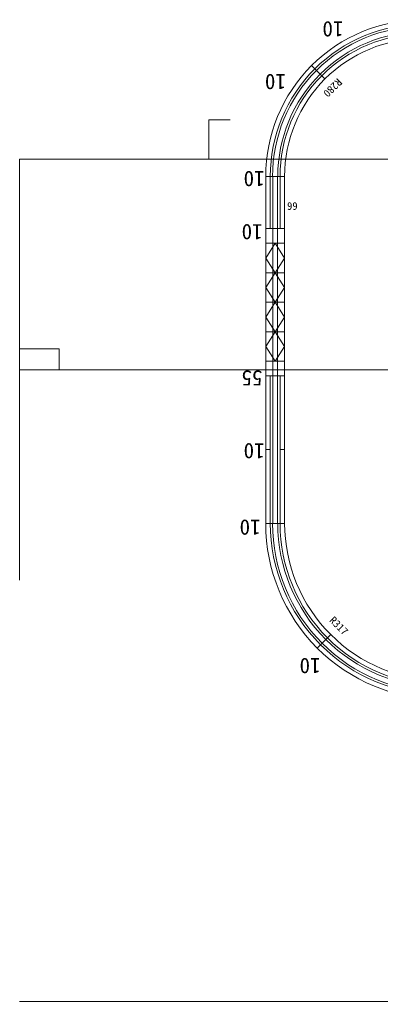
# Model space of a CAD drawing. Units: millimetres, scale not verified. Extents: x -3771 to 23555, y -4805 to 3321.
# Drawn here: x 19594 to 20280, y -4278 to -2413 of the extents above; entities that cross this region are included whole.
import ezdxf
from ezdxf.enums import TextEntityAlignment as Align

# ---------------------------------------------------------------- set-up
doc = ezdxf.new("R2010")
doc.units = ezdxf.units.MM
doc.header["$LTSCALE"] = 8
doc.layers.add('0-1', color=7, linetype='Continuous', lineweight=9)
doc.layers.add('0-7', color=6, linetype='Continuous', lineweight=9)
doc.styles.add('ＭＳ ゴシック', font='')
doc.styles.get('ＭＳ ゴシック').set_extended_font_data('MS Gothic')

msp = doc.modelspace()

# ---------------------------------------------------------------- linework, layer by layer
at = {"layer": '0-1'}
for p, q in [((20174.678, -2525.649), (20149.222, -2500.193)), ((20174.678, -2525.649), (20149.222, -2500.193)), ((20097.94, -2710.911), (20061.94, -2710.911)), ((20070.69, -2809.911), (20070.69, -2710.911)), ((20089.19, -2809.911), (20089.19, -2710.911)), ((20097.94, -2809.911), (20061.94, -2809.911)), ((20061.94, -3089.91), (20097.94, -3089.91)), ((20061.94, -3089.911), (20097.94, -3089.911)), ((20070.69, -3089.911), (20070.69, -3369.911)), ((20089.19, -3089.911), (20089.19, -3369.911)), ((20061.94, -3229.911), (20070.69, -3229.911)), ((20089.19, -3229.911), (20097.94, -3229.911)), ((20097.94, -3369.91), (20061.94, -3369.91)), ((20061.94, -3369.91), (20097.94, -3369.91)), ((20061.94, -3369.91), (20097.94, -3369.91)), ((20061.94, -3369.91), (20097.94, -3369.91)), ((20061.94, -3369.911), (20097.94, -3369.911)), ((20070.69, -3369.91), (20089.19, -3369.91)), ((20089.19, -3369.91), (20070.69, -3369.91)), ((20185.515, -3581.335), (20160.059, -3606.791)), ((20160.059, -3606.791), (20185.515, -3581.335))]:
    msp.add_line(p, q, dxfattribs=at)
at = {"layer": '0-1', "color": 3}
for p, q in [((20061.94, -2809.911), (20061.94, -2710.911)), ((20097.94, -2809.911), (20097.94, -2710.911)), ((20061.94, -3089.911), (20061.94, -3369.911)), ((20097.94, -3089.911), (20097.94, -3369.911))]:
    msp.add_line(p, q, dxfattribs=at)
at = {"layer": '0-1', "color": 2}
for p, q in [((20075.44, -2809.911), (20075.44, -2710.911)), ((20084.44, -2809.911), (20084.44, -2710.911)), ((20075.44, -2809.911), (20075.44, -3089.911)), ((20084.44, -2809.911), (20084.44, -3089.911)), ((20075.44, -3089.911), (20075.44, -3369.911)), ((20084.44, -3089.911), (20084.44, -3369.911))]:
    msp.add_line(p, q, dxfattribs=at)
at = {"layer": '0-1', "color": 4}
for p, q in [((20097.94, -2809.911), (20097.94, -3089.911)), ((20061.94, -2837.911), (20097.94, -2837.911)), ((20061.94, -2893.911), (20097.94, -2893.911)), ((20061.94, -2949.911), (20097.94, -2949.911)), ((20061.94, -3005.911), (20097.94, -3005.911)), ((20061.94, -3061.911), (20097.94, -3061.911)), ((20061.94, -3089.91), (20097.94, -3089.91)), ((20097.94, -3089.911), (20061.94, -3089.911)), ((20097.94, -3369.91), (20061.94, -3369.91))]:
    msp.add_line(p, q, dxfattribs=at)
at = {"layer": '0-1'}
msp.add_lwpolyline([(20061.94, -2809.912), (20097.939, -2809.912), (20061.939, -2809.912)], dxfattribs=at)
at = {"layer": '0-1', "color": 4}
msp.add_lwpolyline([(20061.94, -3089.911), (20061.94, -2809.911), (20097.94, -2809.911)], dxfattribs=at)
msp.add_lwpolyline([(20079.94, -2837.911), (20061.94, -2865.911), (20079.94, -2893.911), (20061.94, -2921.911), (20079.94, -2949.911), (20061.94, -2977.911), (20079.94, -3005.911), (20061.94, -3033.911), (20079.94, -3061.911), (20097.94, -3033.911), (20079.94, -3005.911), (20097.94, -2977.911), (20079.94, -2949.911), (20097.94, -2921.911), (20079.94, -2893.911), (20097.94, -2865.911)], close=True, dxfattribs=at)
at = {"layer": '0-1', "color": 3}
for centre, radius, start, end in [((20359.94, -2710.911), 298, 90, 134.99995), ((20359.94, -2710.911), 262, 90, 135), ((20359.94, -2710.911), 298, 135, 179.99995), ((20359.94, -2710.911), 262, 135, 180), ((20396.94, -3369.91), 335, 180.00002, 225), ((20396.94, -3369.91), 299, 179.99998, 225), ((20396.94, -3369.91), 299, 224.99998, 270), ((20396.94, -3369.91), 335, 225.00002, 270)]:
    msp.add_arc(centre, radius, start, end, dxfattribs=at)
at = {"layer": '0-1'}
for centre, radius, start, end in [((20359.94, -2710.911), 289.25, 90, 134.99995), ((20359.94, -2710.911), 270.75, 90, 135.00002), ((20359.94, -2710.911), 289.25, 135, 179.99995), ((20359.94, -2710.911), 270.75, 135, 180.00002), ((20396.94, -3369.91), 326.25, 180, 225), ((20396.94, -3369.91), 307.75, 180, 225), ((20396.94, -3369.91), 307.75, 225, 270), ((20396.94, -3369.91), 326.25, 225, 270)]:
    msp.add_arc(centre, radius, start, end, dxfattribs=at)
at = {"layer": '0-1', "color": 2}
for centre, radius, start, end in [((20359.94, -2710.911), 285, 90, 134.99995), ((20359.94, -2710.911), 275, 90, 135), ((20359.94, -2710.911), 285, 135, 179.99995), ((20359.94, -2710.911), 275, 135, 180), ((20396.94, -3369.91), 322, 180.00002, 225), ((20396.94, -3369.91), 312, 179.99998, 225), ((20396.94, -3369.91), 322, 225.00002, 270), ((20396.94, -3369.91), 312, 224.99998, 270)]:
    msp.add_arc(centre, radius, start, end, dxfattribs=at)
at = {"layer": '0-7'}
for p, q in [((19594.141, -3478.137), (19594.141, -2678.137)), ((19594.141, -2678.137), (20794.141, -2678.137)), ((19594.141, -3078.137), (20794.141, -3078.137)), ((19594.141, -4278.137), (19994.141, -4278.137)), ((19994.141, -4278.137), (20394.141, -4278.137))]:
    msp.add_line(p, q, dxfattribs=at)
at = {"layer": '0-7', "color": 4}
for points in [[(19994.141, -2603.137), (19954.141, -2603.137), (19954.141, -2678.137)], [(19669.141, -3078.137), (19669.141, -3038.137), (19594.141, -3038.137)]]:
    msp.add_lwpolyline(points, dxfattribs=at)

# ---------------------------------------------------------------- texts
at = {"layer": '0-1', "color": 3, "style": 'ＭＳ ゴシック'}
for p in [(20209.758, -2407.5), (20100.348, -2507.599), (20059.867, -2691.908), (20056.118, -2792.829), (20059.867, -3208.961), (20052.238, -3354.171), (20166.212, -3617.225)]:
    msp.add_text('10', height=29.33, rotation=180, dxfattribs=at).set_placement(p, align=Align.BOTTOM_LEFT)
at = {"layer": '0-1', "style": 'ＭＳ ゴシック'}
for s, rotation, p in [('R280', 225, (20195.214, -2520.096)), ('R317', 315, (20178.722, -3558.638))]:
    msp.add_text(s, height=14.66, rotation=rotation, dxfattribs=at).set_placement(p, align=Align.BOTTOM_LEFT)
msp.add_text('99', height=14.66, dxfattribs=at).set_placement((20102.664, -2778.687), align=Align.BOTTOM_LEFT)
at = {"layer": '0-1', "color": 134, "style": 'ＭＳ ゴシック'}
msp.add_text('55', height=29.33, rotation=180, dxfattribs=at).set_placement((20055.868, -3070.733), align=Align.BOTTOM_LEFT)

doc.saveas('drawing.dxf')
